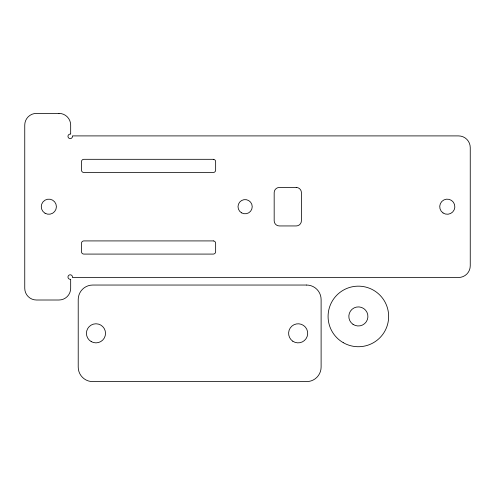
<?xml version="1.0" encoding="UTF-8"?>
<svg xmlns="http://www.w3.org/2000/svg" width="495" height="495" viewBox="0 0 495 495"><rect width="100%" height="100%" fill="white"/><g stroke="black" fill="none" stroke-linecap="round" stroke-linejoin="round"><path stroke-width="0.74" d="M58.967 113.386L36.457 113.386A11.707 11.707 0 0 0 24.75 125.093L24.75 288.3A11.707 11.707 0 0 0 36.457 300.007L58.967 300.007A11.707 11.707 0 0 0 70.674 288.3L70.674 279.298L70.222 279.298A2.252 2.252 0 0 1 67.97 277.045A2.252 2.252 0 0 1 70.222 274.793A2.252 2.252 0 0 1 72.474 277.045L72.474 277.497L458.543 277.497A11.707 11.707 0 0 0 470.25 265.79L470.25 147.603A11.707 11.707 0 0 0 458.543 135.902L72.474 135.902L72.474 136.348A2.252 2.252 0 0 1 70.222 138.6A2.252 2.252 0 0 1 67.97 136.348A2.252 2.252 0 0 1 70.222 134.102L70.674 134.102L70.674 125.093A11.707 11.707 0 0 0 58.967 113.386M213.283 159.31L83.841 159.31A2.364 2.364 0 0 0 81.477 161.673L81.477 170.119A2.364 2.364 0 0 0 83.841 172.483L213.283 172.483A2.364 2.364 0 0 0 215.647 170.119L215.647 161.673A2.364 2.364 0 0 0 213.283 159.31M296.239 187.45L279.353 187.45A5.179 5.179 0 0 0 274.174 192.629L274.174 220.77A5.179 5.179 0 0 0 279.353 225.943L296.239 225.943A5.179 5.179 0 0 0 301.412 220.77L301.412 192.629A5.179 5.179 0 0 0 296.239 187.45M213.283 240.917L83.841 240.917A2.364 2.364 0 0 0 81.477 243.28L81.477 251.72A2.364 2.364 0 0 0 83.841 254.083L213.283 254.083A2.364 2.364 0 0 0 215.647 251.72L215.647 243.28A2.364 2.364 0 0 0 213.283 240.917M306.591 285.04L92.732 285.04A14.522 14.522 0 0 0 78.216 299.555L78.216 367.092A14.522 14.522 0 0 0 92.732 381.614L306.591 381.614A14.522 14.522 0 0 0 321.113 367.092L321.113 299.555A14.522 14.522 0 0 0 306.591 285.04M241.56 212.856A7.116 7.116 0 0 0 252.227 206.7A7.116 7.116 0 0 0 241.56 200.537A7.116 7.116 0 0 0 241.56 212.856M443.05 212.961A7.561 7.561 0 0 0 454.831 207.238A7.561 7.561 0 0 0 443.984 199.893A7.561 7.561 0 0 0 443.05 212.961M45.057 213.246A7.561 7.561 0 0 0 56.399 206.7A7.561 7.561 0 0 0 45.057 200.147A7.561 7.561 0 0 0 45.057 213.246M292.799 341.228A9.547 9.547 0 0 0 307.673 334.007A9.547 9.547 0 0 0 293.981 324.739A9.547 9.547 0 0 0 292.799 341.228M353.022 324.343A9.547 9.547 0 0 0 367.89 317.122A9.547 9.547 0 0 0 354.197 307.853A9.547 9.547 0 0 0 353.022 324.343M91.204 341.593A9.547 9.547 0 0 0 105.522 333.327A9.547 9.547 0 0 0 91.204 325.06A9.547 9.547 0 0 0 91.204 341.593M343.227 342.664A30.275 30.275 0 0 0 388.649 316.441A30.275 30.275 0 0 0 343.227 290.219A30.275 30.275 0 0 0 343.227 342.664"/></g></svg>
